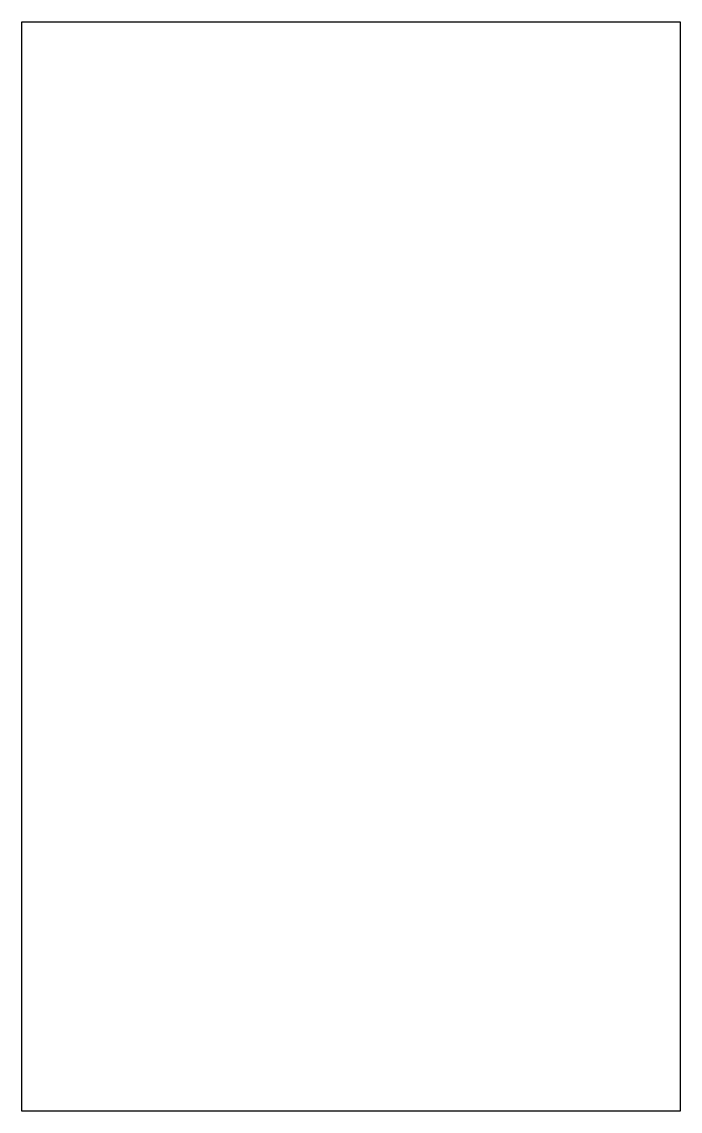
# Model space of a CAD drawing. Header units: metres. Extents: x -18.5 to -15.6, y -1.1 to 46.5.
# Drawn here: x -18.55 to -15.55, y -1.1 to 3.865 of the extents above.
import ezdxf

# ---------------------------------------------------------------- set-up
doc = ezdxf.new("R2010")
doc.units = ezdxf.units.M

msp = doc.modelspace()

# ---------------------------------------------------------------- linework, layer by layer
for p, q in [((-18.55, 3.4395), (-18.55, 3.8654)), ((-18.55, 3.8654), (-16.9981, 3.8654)), ((-16.9981, 3.8654), (-15.55, 3.8654)), ((-16.9981, 3.8654), (-16.9981, 3.8654)), ((-15.55, 3.8654), (-15.55, 3.5207)), ((-15.55, 3.5207), (-15.55, 3.4395)), ((-18.55, 3.3497), (-18.55, 3.4395)), ((-15.55, 3.4395), (-15.55, 3.0296)), ((-18.55, 3.2709), (-18.55, 3.3497)), ((-18.55, 2.6584), (-18.55, 3.2709)), ((-15.55, 3.0296), (-15.55, 2.8419)), ((-15.55, 2.8419), (-15.55, 2.6584)), ((-18.55, 2.5079), (-18.55, 2.6584)), ((-15.55, 2.6584), (-15.55, 2.3679)), ((-18.55, 2.1487), (-18.55, 2.5079)), ((-15.55, 2.3679), (-15.55, 2.1487)), ((-18.55, 1.9797), (-18.55, 2.1487)), ((-15.55, 2.1487), (-15.55, 1.9797)), ((-18.55, 1.7394), (-18.55, 1.9797)), ((-15.55, 1.9797), (-15.55, 1.7394)), ((-18.55, 1.5827), (-18.55, 1.7394)), ((-15.55, 1.7394), (-15.55, 1.5827)), ((-18.55, 1.4137), (-18.55, 1.5827)), ((-15.55, 1.5827), (-15.55, 1.4895)), ((-15.55, 1.4895), (-15.55, 1.2899)), ((-18.55, 1.2899), (-18.55, 1.4137)), ((-18.55, 1.1729), (-18.55, 1.2899)), ((-15.55, 1.2899), (-15.55, 1.2306)), ((-15.55, 1.2306), (-15.55, 1.0956)), ((-18.55, 1.0956), (-18.55, 1.1729)), ((-18.55, 1.0219), (-18.55, 1.0956)), ((-15.55, 1.0956), (-15.55, 0.0306)), ((-18.55, 0.9916), (-18.55, 1.0219)), ((-18.55, 0.965), (-18.55, 0.9916)), ((-18.55, -0.0087), (-18.55, 0.965)), ((-15.55, 0.0306), (-15.55, -0.2109)), ((-18.55, -0.117), (-18.55, -0.0087)), ((-18.55, -0.1522), (-18.55, -0.117)), ((-18.55, -1.1), (-18.55, -0.1522)), ((-15.55, -0.2109), (-15.55, -0.3719)), ((-15.55, -0.3719), (-15.55, -0.4675)), ((-15.55, -0.4675), (-15.55, -1.1)), ((-16.0149, -1.1), (-18.55, -1.1)), ((-15.55, -1.1), (-16.0149, -1.1))]:
    msp.add_line(p, q)

doc.saveas('drawing.dxf')
